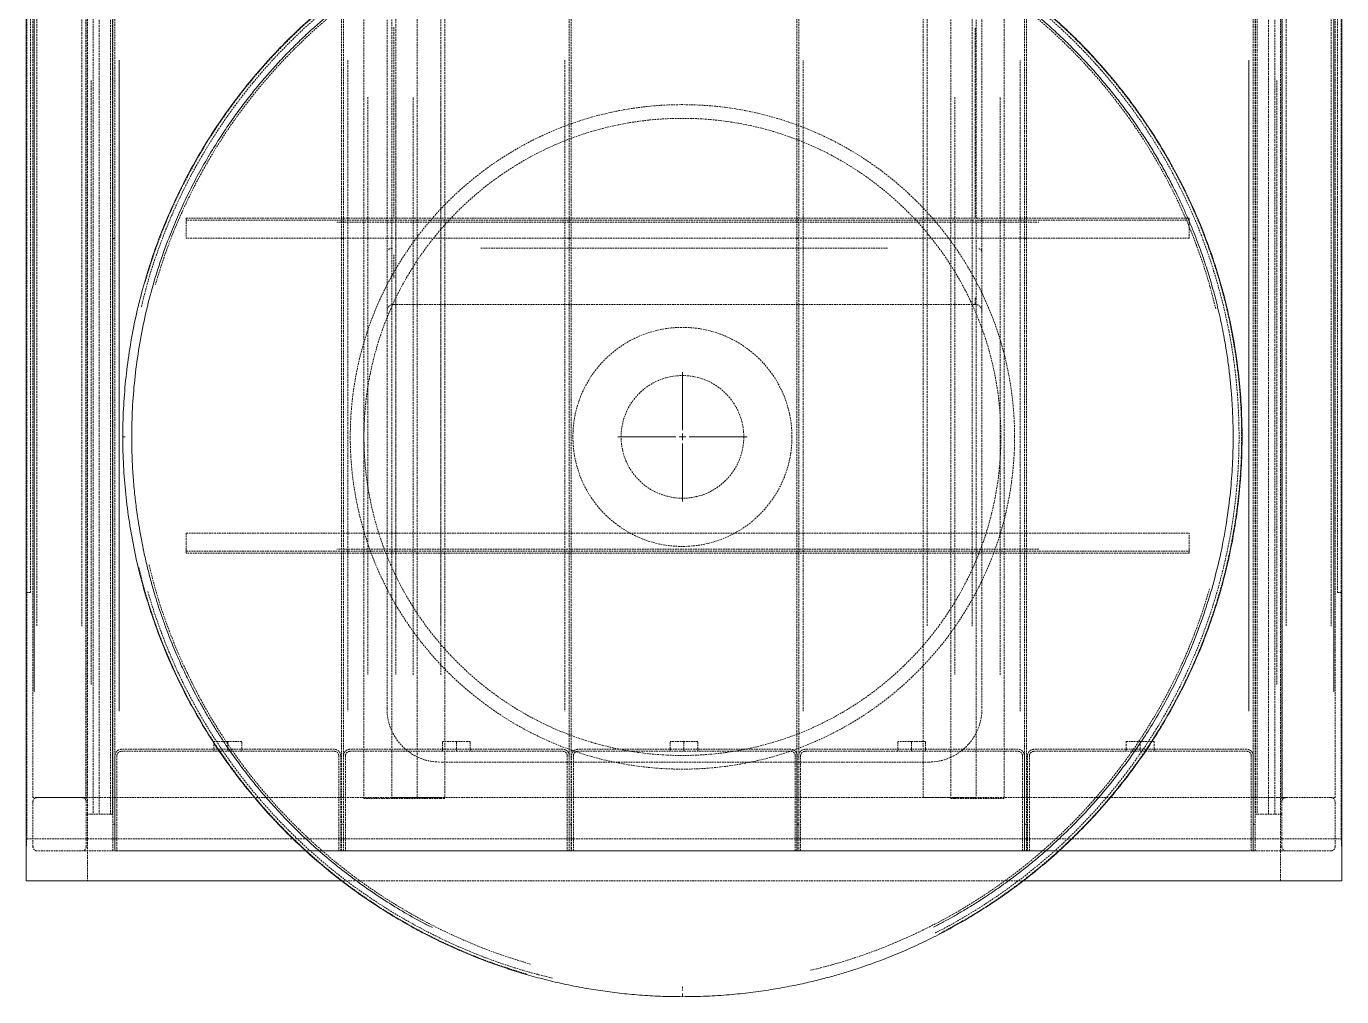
# Model space of a CAD drawing. Header units: millimetres. Extents: x 1242 to 5715, y 197 to 5386.
# Drawn here: x 2871 to 3861, y 197 to 927 of the extents above; entities that cross this region are included whole.
import ezdxf

# ---------------------------------------------------------------- set-up
doc = ezdxf.new("R2010")
doc.units = ezdxf.units.MM
doc.linetypes.add('HIDDEN', pattern=[1.905, 1.27, -0.635])

# ---------------------------------------------------------------- blocks, each defined once
blk = doc.blocks.new('SW_CENTERMARKSYMBOL_21')
at = {"color": 0, "linetype": 'Continuous', "lineweight": 0}
for p, q in [((0, 5), (0, 48.65)), ((-5, 0), (-48.65, 0)), ((0, 0), (-2.5, 0)), ((0, 0), (0, 2.5)), ((0, 0), (0, -2.5)), ((0, 0), (2.5, 0)), ((5, 0), (48.65, 0)), ((0, -5), (0, -48.65))]:
    blk.add_line(p, q, dxfattribs=at)

msp = doc.modelspace()

# ---------------------------------------------------------------- linework, layer by layer
at = {"color": 7, "linetype": 'Continuous', "lineweight": 15}
for p, q in [((2871.48, 284.43), (2871.48, 1231.8)), ((3861.48, 1231.8), (3861.48, 284.43)), ((2877.48, 284.43), (2871.48, 284.43)), ((3108.81, 284.43), (2877.48, 284.43)), ((3855.48, 284.43), (3621.66, 284.43)), ((3861.48, 284.43), (3855.48, 284.43))]:
    msp.add_line(p, q, dxfattribs=at)
at = {"color": 7, "linetype": 'HIDDEN', "lineweight": 0}
for p, q in [((2917.48, 1231.8), (2917.48, 284.43)), ((3815.48, 284.43), (3815.48, 1231.8)), ((2916.38, 1206.62), (2916.38, 347.09)), ((3546.48, 347.09), (3546.48, 1206.62)), ((3586.48, 1206.62), (3586.48, 347.09)), ((3816.58, 347.09), (3816.58, 1206.62)), ((2879.38, 1077.69), (2879.38, 476.02)), ((2913.38, 476.02), (2913.38, 1077.69)), ((3149.49, 1077.69), (3149.49, 476.02)), ((3183.49, 476.02), (3183.49, 1077.69)), ((3549.48, 1077.69), (3549.48, 476.02)), ((3583.48, 476.02), (3583.48, 1077.69)), ((3819.58, 1077.69), (3819.58, 476.02)), ((3853.58, 476.02), (3853.58, 1077.69)), ((2936.58, 307.02), (2936.58, 1007.02)), ((2938.01, 1007.02), (2938.01, 307.02)), ((3108.68, 307.02), (3108.68, 1007.02)), ((3110.12, 307.02), (3110.12, 1007.02)), ((3280.07, 307.02), (3280.07, 1007.02)), ((3281.5, 1007.02), (3281.5, 307.02)), ((3451.46, 307.02), (3451.46, 1007.02)), ((3452.89, 1007.02), (3452.89, 307.02)), ((3622.85, 307.02), (3622.85, 1007.02)), ((3624.28, 307.02), (3624.28, 1007.02)), ((3794.95, 307.02), (3794.95, 1007.02)), ((3796.39, 307.02), (3796.39, 1007.02)), ((2871.87, 316.11), (2871.87, 985.13)), ((2916.48, 344.2), (2916.48, 984.54)), ((2921.89, 984.54), (2921.89, 334.54)), ((2921.89, 984.54), (2921.89, 334.54)), ((2926.42, 334.54), (2926.42, 984.54)), ((2934.93, 334.54), (2934.93, 984.54)), ((2936.36, 334.54), (2936.36, 984.54)), ((3796.51, 984.54), (3796.51, 334.54)), ((3797.94, 984.54), (3797.94, 334.54)), ((3806.5, 334.54), (3806.5, 984.54)), ((3811.05, 334.54), (3811.05, 984.54)), ((3811.05, 334.54), (3811.05, 984.54)), ((3816.48, 344.2), (3816.48, 984.54)), ((3861.09, 985.13), (3861.09, 316.11)), ((2874.69, 967.26), (2874.69, 501.48)), ((2876.38, 347.09), (2876.38, 965.61)), ((3125.57, 346.41), (3125.57, 967.19)), ((3146.49, 346.41), (3146.49, 967.19)), ((3165.57, 967.19), (3165.57, 346.41)), ((3186.49, 967.19), (3186.49, 346.41)), ((3567.4, 346.41), (3567.4, 967.19)), ((3607.4, 967.19), (3607.4, 346.41)), ((3856.58, 965.61), (3856.58, 347.09)), ((3858.27, 967.26), (3858.27, 501.48)), ((3142.97, 757.66), (3142.97, 947.22)), ((3590.71, 947.22), (3590.71, 757.66)), ((3147.97, 926.85), (3147.97, 783.79)), ((3585.71, 783.79), (3585.71, 926.85)), ((2941.35, 412.02), (2941.35, 902.02)), ((2941.35, 902.02), (2941.35, 412.02)), ((3113.46, 902.02), (3113.46, 412.02)), ((3276.73, 902.02), (3276.73, 412.02)), ((3456.24, 412.02), (3456.24, 902.02)), ((3619.51, 412.02), (3619.51, 902.02)), ((3791.61, 412.02), (3791.61, 902.02)), ((3791.61, 902.02), (3791.61, 412.02)), ((2920.21, 432.04), (2920.21, 887.04)), ((3812.74, 432.04), (3812.74, 887.04)), ((3128.57, 874.08), (3128.57, 439.53)), ((3149.49, 874.08), (3149.49, 439.53)), ((3162.57, 439.53), (3162.57, 874.08)), ((3183.49, 439.53), (3183.49, 874.08)), ((3570.4, 874.08), (3570.4, 439.53)), ((3604.4, 439.53), (3604.4, 874.08)), ((2991.9, 782.95), (3746.63, 782.95)), ((2991.9, 782.95), (2991.9, 781.45)), ((3746.63, 781.45), (3746.63, 782.95)), ((3746.63, 781.45), (2991.9, 781.45)), ((2991.9, 779.95), (2991.9, 781.45)), ((2991.9, 779.95), (2991.9, 767.95)), ((3105.11, 779.95), (3633.42, 779.95)), ((3746.63, 781.45), (3746.63, 779.95)), ((3746.63, 767.95), (3746.63, 779.95)), ((2936.58, 767.69), (2938.01, 767.69)), ((3746.63, 767.95), (2991.9, 767.95)), ((3108.68, 767.69), (3110.12, 767.69)), ((3280.07, 767.69), (3281.5, 767.69)), ((3451.46, 767.69), (3452.89, 767.69)), ((3622.85, 767.69), (3624.28, 767.69)), ((3794.95, 767.69), (3796.39, 767.69)), ((3213.63, 760.54), (3520.05, 760.54)), ((3142.97, 413.8), (3142.97, 713.13)), ((3147.97, 718.13), (3585.71, 718.13)), ((3590.71, 713.13), (3590.71, 413.8)), ((2944.51, 618.46), (2946.3, 618.46)), ((2991.9, 546.09), (3746.63, 546.09)), ((2991.9, 546.09), (2991.9, 534.09)), ((3746.63, 534.09), (3746.63, 546.09)), ((2991.9, 534.09), (2991.9, 532.59)), ((2991.9, 532.59), (3746.63, 532.59)), ((2991.9, 532.59), (2991.9, 531.09)), ((3746.63, 531.09), (2991.9, 531.09)), ((3633.42, 534.09), (3105.11, 534.09)), ((3746.63, 532.59), (3746.63, 534.09)), ((3746.63, 531.09), (3746.63, 532.59)), ((2874.69, 501.48), (2871.48, 501.48)), ((3858.27, 501.48), (3861.48, 501.48)), ((3012.74, 381.89), (3012.74, 389.16)), ((3023.18, 389.16), (3012.74, 389.16)), ((3023.18, 381.89), (3023.18, 389.16)), ((3033.63, 389.16), (3023.18, 389.16)), ((3033.63, 381.89), (3033.63, 389.16)), ((3184.71, 381.89), (3184.71, 389.16)), ((3195.15, 389.16), (3184.71, 389.16)), ((3195.15, 381.89), (3195.15, 389.16)), ((3205.6, 389.16), (3195.15, 389.16)), ((3205.6, 381.89), (3205.6, 389.16)), ((3356.04, 381.89), (3356.04, 389.16)), ((3366.48, 389.16), (3356.04, 389.16)), ((3366.48, 381.89), (3366.48, 389.16)), ((3376.93, 389.16), (3366.48, 389.16)), ((3376.93, 381.89), (3376.93, 389.16)), ((3527.37, 381.89), (3527.37, 389.16)), ((3537.81, 389.16), (3527.37, 389.16)), ((3537.81, 381.89), (3537.81, 389.16)), ((3548.26, 389.16), (3537.81, 389.16)), ((3548.26, 381.89), (3548.26, 389.16)), ((3699.34, 389.16), (3699.34, 381.89)), ((3699.34, 389.16), (3709.78, 389.16)), ((3709.78, 389.16), (3709.78, 381.89)), ((3709.78, 389.16), (3720.23, 389.16)), ((3720.23, 389.16), (3720.23, 381.89)), ((2938.23, 307.02), (2938.23, 378.39)), ((2939.67, 378.39), (2939.67, 307.02)), ((3103.35, 383.39), (2943.01, 383.39)), ((2943.01, 381.89), (3103.35, 381.89)), ((3106.7, 378.39), (3106.7, 307.02)), ((3108.13, 307.02), (3108.13, 378.39)), ((3110.2, 307.02), (3110.2, 378.39)), ((3111.63, 378.39), (3111.63, 307.02)), ((3275.32, 383.39), (3114.98, 383.39)), ((3114.98, 381.89), (3275.32, 381.89)), ((3278.66, 378.39), (3278.66, 307.02)), ((3280.1, 307.02), (3280.1, 378.39)), ((3281.8, 378.39), (3281.8, 307.02)), ((3283.23, 307.02), (3283.23, 378.39)), ((3446.92, 383.39), (3286.58, 383.39)), ((3286.58, 381.89), (3446.92, 381.89)), ((3450.26, 307.02), (3450.26, 378.39)), ((3451.7, 378.39), (3451.7, 307.02)), ((3452.8, 378.39), (3452.8, 307.02)), ((3454.24, 378.39), (3454.34, 379)), ((3454.24, 307.02), (3454.24, 378.39)), ((3617.92, 383.39), (3457.58, 383.39)), ((3457.58, 381.89), (3617.92, 381.89)), ((3621.27, 307.02), (3621.27, 378.39)), ((3622.7, 378.39), (3622.7, 307.02)), ((3624.99, 378.39), (3624.99, 307.02)), ((3626.43, 307.02), (3626.43, 378.39)), ((3790.11, 383.39), (3629.77, 383.39)), ((3629.77, 381.89), (3790.11, 381.89)), ((3793.46, 307.02), (3793.46, 378.39)), ((3794.89, 378.39), (3794.89, 307.02)), ((3550.71, 373.8), (3182.97, 373.8)), ((2879.38, 347.09), (2876.38, 347.09)), ((2913.38, 347.09), (2879.38, 347.09)), ((2881.71, 347.02), (2879.45, 347.02)), ((2879.5, 347.02), (2879.6, 347.02)), ((3853.36, 347.02), (2879.61, 347.02)), ((2916.38, 347.09), (2913.38, 347.09)), ((3149.49, 347.09), (3146.49, 347.09)), ((3183.49, 347.09), (3149.49, 347.09)), ((3186.49, 347.09), (3183.49, 347.09)), ((3549.48, 347.09), (3546.48, 347.09)), ((3549.48, 347.09), (3583.48, 347.09)), ((3586.48, 347.09), (3583.48, 347.09)), ((3819.58, 347.09), (3816.58, 347.09)), ((3853.47, 347.02), (3853.37, 347.02)), ((3853.58, 347.09), (3853.51, 347.09)), ((3856.58, 347.09), (3853.58, 347.09)), ((2876.58, 344.77), (2876.48, 343.64)), ((2876.48, 310.02), (2876.48, 344.02)), ((2916.48, 343.9), (2916.32, 344.94)), ((2916.48, 344.02), (2916.48, 310.02)), ((3128.57, 346.41), (3125.57, 346.41)), ((3162.57, 346.41), (3128.57, 346.41)), ((3183.49, 346.41), (3149.49, 346.41)), ((3186.49, 346.41), (3183.49, 346.41)), ((3570.4, 346.41), (3567.4, 346.41)), ((3570.4, 346.41), (3604.4, 346.41)), ((3607.4, 346.41), (3604.4, 346.41)), ((3816.48, 344.02), (3816.48, 310.02)), ((3856.48, 310.02), (3856.48, 344.02)), ((2934.93, 334.54), (2920.21, 334.54)), ((2934.93, 334.54), (2936.36, 334.54)), ((2937.8, 327.02), (2936.79, 327.02)), ((3109.9, 327.02), (3108.9, 327.02)), ((3281.29, 327.02), (3280.29, 327.02)), ((3452.68, 327.02), (3451.68, 327.02)), ((3624.07, 327.02), (3623.06, 327.02)), ((3796.17, 327.02), (3795.17, 327.02)), ((3797.94, 334.54), (3796.51, 334.54)), ((3812.74, 334.54), (3797.94, 334.54)), ((2871.87, 316.11), (3861.09, 316.11)), ((2876.48, 311.05), (2876.53, 309.63)), ((3853.48, 307.02), (2879.48, 307.02)), ((2913.36, 307.02), (2914.49, 307.2)), ((2938.23, 307.02), (2939.67, 307.02)), ((3791.61, 307.02), (2941.35, 307.02)), ((3793.46, 307.02), (3794.89, 307.02)), ((3621.66, 284.43), (3108.81, 284.43)), ((3365.3, 197.67), (3365.3, 199.46))]:
    msp.add_line(p, q, dxfattribs=at)
at = {"color": 8, "linetype": 'Continuous', "lineweight": 15}
for p, q in [((2877.48, 1089.69), (2877.48, 426.54)), ((3855.48, 426.54), (3855.48, 1089.69))]:
    msp.add_line(p, q, dxfattribs=at)
at = {"color": 7, "linetype": 'HIDDEN', "lineweight": 0}
for radius in [249.99, 239.69, 82.42, 46.15]:
    msp.add_circle((3365.3, 618.46), radius, dxfattribs=at)
for centre, radius, start, end in [((3147.36, 754.78), 5.72, 93.33139, 128.38647), ((3587.75, 757.06), 3.09, 21.76349, 76.17931), ((3147.97, 713.13), 5, 90, 180), ((3585.71, 713.13), 5, 360, 90), ((3182.97, 413.8), 40, 180, 270), ((3550.71, 413.8), 40, 270, 0), ((2946.48, 308.49), 75, 174.1704, 180), ((3786.48, 308.49), 75, 0, 5.8296)]:
    msp.add_arc(centre, radius, start, end, dxfattribs=at)
at = {"color": 7, "linetype": 'Continuous', "lineweight": 15}
for points, knots in [([(3365.3, 1039.67), (3359.25, 1039.59), (3347.46, 1039.45), (3330.29, 1038.31), (3314.15, 1036.65), (3299.04, 1034.51), (3285.04, 1032.03), (3272.15, 1029.3), (3260.34, 1026.43), (3249.52, 1023.49), (3239.62, 1020.52), (3230.64, 1017.59), (3222.47, 1014.74), (3214.83, 1011.9), (3207.41, 1008.98), (3197.6, 1004.91), (3185.44, 999.44), (3169.56, 991.57), (3152.43, 982.12), (3134.29, 970.88), (3116.68, 958.69), (3099.72, 945.62), (3083.44, 931.7), (3067.89, 916.98), (3053.1, 901.48), (3039.13, 885.25), (3025.99, 868.33), (3013.74, 850.77), (3002.39, 832.61), (2991.98, 813.89), (2982.53, 794.67), (2974.07, 774.99), (2966.62, 754.91), (2960.21, 734.48), (2954.83, 713.74), (2950.52, 692.77), (2947.28, 671.59), (2945.12, 650.29), (2944.05, 628.9), (2944.06, 607.48), (2945.17, 586.09), (2947.35, 564.78), (2950.62, 543.62), (2954.96, 522.64), (2960.36, 501.92), (2966.8, 481.49), (2974.27, 461.42), (2982.76, 441.76), (2992.23, 422.55), (3002.67, 403.85), (3014.04, 385.7), (3026.32, 368.15), (3038.93, 351.96), (3051.71, 337.06), (3064.54, 323.39), (3077.95, 310.31), (3091.94, 297.84), (3106.45, 286.02), (3121.29, 274.98), (3136.24, 264.85), (3148.46, 257.29), (3157.83, 251.88), (3164.35, 248.27), (3170.81, 244.83), (3177.29, 241.53), (3184.08, 238.22), (3191.53, 234.75), (3199.93, 231.04), (3209.35, 227.15), (3219.9, 223.1), (3231.6, 218.97), (3244.5, 214.87), (3258.55, 210.92), (3273.76, 207.22), (3288.87, 204.16), (3303.7, 201.71), (3318.11, 199.82), (3333.22, 198.4), (3349.03, 197.44), (3359.81, 197.32), (3365.3, 197.26)], [0, 0, 0, 0, 0.01373, 0.026728, 0.038992, 0.050523, 0.061321, 0.071212, 0.080397, 0.088874, 0.096643, 0.103828, 0.110278, 0.116271, 0.122293, 0.128352, 0.140363, 0.15252, 0.168526, 0.184701, 0.20088, 0.21706, 0.23324, 0.24942, 0.2656, 0.28178, 0.297959, 0.314139, 0.330319, 0.346499, 0.362679, 0.378858, 0.395038, 0.411218, 0.427398, 0.443578, 0.459757, 0.475937, 0.492117, 0.508297, 0.524477, 0.540656, 0.556836, 0.573016, 0.589196, 0.605376, 0.621555, 0.637735, 0.653915, 0.670095, 0.686275, 0.702454, 0.718634, 0.732792, 0.74695, 0.761107, 0.775265, 0.789423, 0.803524, 0.817191, 0.830354, 0.836089, 0.841722, 0.847254, 0.852685, 0.858216, 0.864379, 0.871315, 0.879022, 0.887501, 0.896928, 0.907155, 0.918183, 0.930011, 0.942639, 0.953123, 0.964101, 0.975574, 0.98754, 1, 1, 1, 1]), ([(3365.3, 197.26), (3371.36, 197.34), (3383.15, 197.48), (3400.32, 198.62), (3416.46, 200.28), (3431.57, 202.42), (3445.57, 204.9), (3458.46, 207.63), (3470.27, 210.49), (3481.09, 213.44), (3490.99, 216.41), (3499.97, 219.33), (3508.14, 222.19), (3515.78, 225.03), (3523.2, 227.95), (3533.01, 232.02), (3545.17, 237.49), (3561.05, 245.36), (3578.18, 254.81), (3596.32, 266.05), (3613.93, 278.24), (3630.89, 291.31), (3647.17, 305.23), (3662.72, 319.95), (3677.5, 335.45), (3691.48, 351.68), (3704.62, 368.6), (3716.87, 386.16), (3728.22, 404.32), (3738.63, 423.04), (3748.08, 442.26), (3756.54, 461.94), (3763.99, 482.02), (3770.4, 502.45), (3775.78, 523.18), (3780.09, 544.16), (3783.33, 565.33), (3785.49, 586.64), (3786.56, 608.03), (3786.55, 629.45), (3785.44, 650.84), (3783.26, 672.14), (3779.99, 693.31), (3775.65, 714.28), (3770.25, 735.01), (3763.81, 755.43), (3756.33, 775.51), (3747.85, 795.17), (3738.38, 814.38), (3727.94, 833.08), (3716.57, 851.23), (3704.29, 868.78), (3691.68, 884.97), (3678.9, 899.87), (3666.07, 913.54), (3652.66, 926.62), (3638.67, 939.09), (3624.16, 950.91), (3609.32, 961.95), (3594.37, 972.08), (3582.15, 979.64), (3572.78, 985.05), (3566.26, 988.66), (3559.8, 992.1), (3553.32, 995.4), (3546.53, 998.71), (3539.08, 1002.18), (3530.68, 1005.88), (3521.26, 1009.78), (3510.71, 1013.83), (3499.01, 1017.95), (3486.11, 1022.05), (3472.06, 1026.01), (3456.85, 1029.71), (3441.74, 1032.77), (3426.9, 1035.22), (3412.5, 1037.1), (3397.38, 1038.53), (3381.57, 1039.48), (3370.8, 1039.61), (3365.3, 1039.67)], [0, 0, 0, 0, 0.01373, 0.026728, 0.038992, 0.050523, 0.061321, 0.071212, 0.080397, 0.088874, 0.096643, 0.103828, 0.110278, 0.116271, 0.122293, 0.128352, 0.140363, 0.15252, 0.168526, 0.184701, 0.20088, 0.21706, 0.23324, 0.24942, 0.2656, 0.281779, 0.297959, 0.314139, 0.330319, 0.346499, 0.362679, 0.378858, 0.395038, 0.411218, 0.427398, 0.443578, 0.459757, 0.475937, 0.492117, 0.508297, 0.524476, 0.540656, 0.556836, 0.573016, 0.589196, 0.605376, 0.621555, 0.637735, 0.653915, 0.670095, 0.686275, 0.702454, 0.718634, 0.732792, 0.74695, 0.761107, 0.775265, 0.789423, 0.803524, 0.817191, 0.830354, 0.836089, 0.841722, 0.847254, 0.852685, 0.858216, 0.864379, 0.871315, 0.879022, 0.887501, 0.896928, 0.907155, 0.918183, 0.930011, 0.942639, 0.953123, 0.964101, 0.975573, 0.98754, 1, 1, 1, 1])]:
    msp.add_open_spline(points, degree=3, knots=knots, dxfattribs=at)
at = {"color": 7, "linetype": 'HIDDEN', "lineweight": 0}
for points, knots in [([(2958.06, 716.23), (2959.57, 722.32), (2962.94, 736.01), (2969.71, 756.89), (2978.07, 778.86), (2987.68, 800.32), (2998.47, 821.21), (3010.41, 841.46), (3023.47, 861.01), (3037.61, 879.79), (3052.78, 897.75), (3068.93, 914.84), (3086.01, 930.99), (3103.98, 946.16), (3122.76, 960.3), (3142.31, 973.36), (3162.56, 985.3), (3183.45, 996.1), (3204.91, 1005.68), (3226.86, 1014.14), (3241.84, 1018.72), (3249.33, 1021.01)], [0, 0, 0, 0, 0.042553, 0.095745, 0.148936, 0.202128, 0.255319, 0.308511, 0.361702, 0.414894, 0.468085, 0.521277, 0.574468, 0.62766, 0.680851, 0.734043, 0.787234, 0.840426, 0.893617, 0.946809, 1, 1, 1, 1]), ([(3267.08, 1027.62), (3260.96, 1026.11), (3247.21, 1022.72), (3226.23, 1015.92), (3204.15, 1007.52), (3182.59, 997.87), (3161.61, 987.03), (3141.26, 975.03), (3121.62, 961.9), (3102.75, 947.7), (3084.7, 932.46), (3067.54, 916.23), (3051.31, 899.07), (3036.07, 881.02), (3021.87, 862.15), (3008.74, 842.51), (2996.74, 822.16), (2985.9, 801.18), (2976.27, 779.61), (2967.77, 757.56), (2963.17, 742.51), (2960.87, 734.98)], [0, 0, 0, 0, 0.042553, 0.095745, 0.148936, 0.202128, 0.255319, 0.308511, 0.361702, 0.414894, 0.468085, 0.521277, 0.574468, 0.62766, 0.680851, 0.734043, 0.787234, 0.840426, 0.893617, 0.946809, 1, 1, 1, 1]), ([(3268.94, 1019.84), (3262.95, 1018.36), (3249.45, 1015.03), (3228.87, 1008.36), (3207.22, 1000.13), (3186.07, 990.65), (3165.48, 980.02), (3145.52, 968.25), (3126.26, 955.37), (3107.74, 941.44), (3090.04, 926.49), (3073.2, 910.57), (3057.28, 893.73), (3042.33, 876.03), (3028.4, 857.51), (3015.52, 838.25), (3003.75, 818.29), (2993.11, 797.7), (2983.66, 776.55), (2975.33, 754.92), (2970.82, 740.15), (2968.56, 732.77)], [0, 0, 0, 0, 0.042553, 0.095745, 0.148936, 0.202128, 0.255319, 0.308511, 0.361702, 0.414894, 0.468085, 0.521277, 0.574468, 0.62766, 0.680851, 0.734043, 0.787234, 0.840426, 0.893617, 0.946809, 1, 1, 1, 1]), ([(3766.68, 714.82), (3765.2, 720.82), (3761.87, 734.32), (3755.2, 754.9), (3746.97, 776.55), (3737.49, 797.7), (3726.86, 818.29), (3715.09, 838.25), (3702.21, 857.51), (3688.28, 876.03), (3673.33, 893.73), (3657.41, 910.57), (3640.57, 926.49), (3622.87, 941.44), (3604.35, 955.37), (3585.09, 968.25), (3565.13, 980.02), (3544.54, 990.66), (3523.39, 1000.1), (3501.76, 1008.44), (3486.99, 1012.95), (3479.61, 1015.21)], [0, 0, 0, 0, 0.042553, 0.095745, 0.148936, 0.202128, 0.255319, 0.308511, 0.361702, 0.414894, 0.468085, 0.521277, 0.574468, 0.62766, 0.680851, 0.734043, 0.787234, 0.840426, 0.893617, 0.946809, 1, 1, 1, 1]), ([(3555.46, 245.26), (3556.21, 245.62), (3563.35, 249.06), (3576.44, 256.51), (3594.68, 267.68), (3612.37, 279.93), (3629.48, 293.1), (3645.93, 307.18), (3661.66, 322.11), (3676.59, 337.84), (3690.66, 354.29), (3703.84, 371.4), (3716.07, 389.1), (3727.32, 407.3), (3737.55, 425.93), (3746.77, 444.9), (3755.33, 465.03), (3763.06, 486.29), (3769.78, 508.62), (3775.19, 530.94), (3779.3, 553.17), (3782.18, 575.2), (3783.85, 596.94), (3784.4, 618.46), (3783.85, 639.98), (3782.18, 661.73), (3779.3, 683.76), (3775.19, 705.99), (3769.78, 728.31), (3763.06, 750.63), (3755.33, 771.89), (3746.77, 792.03), (3737.55, 811), (3727.32, 829.63), (3716.07, 847.83), (3703.84, 865.53), (3690.66, 882.64), (3676.59, 899.09), (3661.66, 914.82), (3645.93, 929.75), (3629.48, 943.82), (3612.37, 957), (3594.67, 969.22), (3576.49, 980.52), (3563.96, 987.23), (3557.71, 990.58)], [0, 0, 0, 0, 0.002718, 0.025856, 0.049147, 0.072562, 0.096071, 0.119642, 0.143245, 0.166849, 0.19042, 0.213929, 0.237344, 0.260635, 0.283773, 0.30673, 0.32948, 0.355193, 0.380567, 0.405571, 0.430176, 0.454357, 0.478091, 0.501359, 0.524627, 0.548361, 0.572541, 0.597146, 0.62215, 0.647525, 0.673238, 0.695987, 0.718945, 0.742083, 0.765374, 0.788789, 0.812298, 0.835869, 0.859472, 0.883076, 0.906647, 0.930156, 0.953571, 0.976862, 1, 1, 1, 1]), ([(3556.36, 993.43), (3557.11, 993.06), (3564.28, 989.61), (3577.43, 982.12), (3595.76, 970.89), (3613.53, 958.59), (3630.72, 945.36), (3647.25, 931.21), (3663.05, 916.21), (3678.05, 900.41), (3692.19, 883.88), (3705.43, 866.69), (3717.72, 848.91), (3729.02, 830.62), (3739.31, 811.91), (3748.56, 792.85), (3757.16, 772.62), (3764.93, 751.26), (3771.69, 728.83), (3777.12, 706.4), (3781.25, 684.06), (3784.14, 661.93), (3785.82, 640.09), (3786.37, 618.46), (3785.82, 596.84), (3784.14, 575), (3781.25, 552.86), (3777.12, 530.53), (3771.69, 508.1), (3764.93, 485.67), (3757.16, 464.31), (3748.56, 444.08), (3739.31, 425.02), (3729.02, 406.31), (3717.72, 388.02), (3705.43, 370.24), (3692.19, 353.05), (3678.05, 336.52), (3663.05, 320.72), (3647.25, 305.72), (3630.72, 291.58), (3613.53, 278.33), (3595.74, 266.06), (3577.49, 254.71), (3564.89, 247.96), (3558.62, 244.6)], [0, 0, 0, 0, 0.0027178, 0.025856, 0.0491471, 0.0725621, 0.0960707, 0.1196423, 0.1432454, 0.1668485, 0.1904201, 0.2139287, 0.2373437, 0.2606348, 0.283773, 0.3067303, 0.3294802, 0.355193, 0.3805674, 0.4055713, 0.4301763, 0.4543568, 0.4780907, 0.5013589, 0.5246271, 0.548361, 0.5725415, 0.5971465, 0.6221504, 0.6475248, 0.6732376, 0.6959875, 0.7189448, 0.742083, 0.7653741, 0.7887891, 0.8122977, 0.8358693, 0.8594724, 0.8830755, 0.9066471, 0.9301557, 0.9535707, 0.9768618, 1, 1, 1, 1]), ([(3142.97, 713.3), (3142.97, 713.34), (3142.97, 713.45), (3142.97, 714.37), (3142.97, 716.01), (3142.97, 718.33), (3142.97, 721.26), (3142.97, 724.82), (3142.97, 728.98), (3142.97, 733.7), (3142.97, 738.96), (3142.97, 744.72), (3142.97, 750.93), (3142.97, 755.42), (3142.97, 757.66)], [0, 0, 0, 0, 0.040635, 0.127946, 0.215176, 0.302394, 0.389603, 0.476783, 0.563958, 0.651167, 0.73839, 0.825615, 0.912821, 1, 1, 1, 1]), ([(3147.97, 755.51), (3147.97, 755.07), (3147.97, 752.52), (3147.97, 748.24), (3147.97, 742.7), (3147.97, 739.44), (3147.97, 737.8)], [0, 0, 0, 0, 0.063788, 0.375859, 0.687929, 1, 1, 1, 1]), ([(3590.71, 757.66), (3590.71, 757.38), (3590.71, 756.81), (3590.71, 755.97), (3590.71, 755.13), (3590.71, 754.29), (3590.71, 753.47), (3590.71, 752.65), (3590.71, 751.83), (3590.71, 751.02), (3590.71, 750.22), (3590.71, 749.42), (3590.71, 748.63), (3590.71, 747.33), (3590.71, 745.54), (3590.71, 743.3), (3590.71, 741.13), (3590.71, 738.33), (3590.71, 735.01), (3590.71, 731.31), (3590.71, 727.92), (3590.71, 724.86), (3590.71, 722.14), (3590.71, 719.76), (3590.71, 717.73), (3590.71, 716.06), (3590.71, 714.97), (3590.71, 714.28), (3590.71, 713.86), (3590.71, 713.53), (3590.71, 713.33), (3590.71, 713.22), (3590.71, 713.17), (3590.71, 713.13), (3590.71, 713.13), (3590.71, 713.13)], [0, 0, 0, 0, 0.010388, 0.020778, 0.031171, 0.041567, 0.051969, 0.062377, 0.072791, 0.083214, 0.093646, 0.104089, 0.114543, 0.125009, 0.156238, 0.187512, 0.218753, 0.25002, 0.312523, 0.375023, 0.437516, 0.500005, 0.562493, 0.624987, 0.687487, 0.749989, 0.81249, 0.843759, 0.874994, 0.90627, 0.937494, 0.953146, 0.968779, 0.984395, 1, 1, 1, 1]), ([(3585.71, 718.61), (3585.71, 718.84), (3585.71, 719.35), (3585.71, 720.86), (3585.71, 722.4), (3585.71, 723.17)], [0, 0, 0, 0, 0.2913214, 0.6456607, 1, 1, 1, 1]), ([(2956.15, 520.24), (2957.66, 514.12), (2961.05, 500.37), (2967.85, 479.39), (2976.25, 457.31), (2985.9, 435.75), (2996.74, 414.77), (3008.74, 394.42), (3021.87, 374.78), (3036.07, 355.91), (3051.31, 337.86), (3067.54, 320.7), (3084.7, 304.47), (3102.75, 289.23), (3121.62, 275.03), (3141.26, 261.9), (3161.61, 249.9), (3182.59, 239.06), (3204.16, 229.43), (3226.21, 220.93), (3241.26, 216.33), (3248.79, 214.03)], [0, 0, 0, 0, 0.042553, 0.095745, 0.148936, 0.202128, 0.255319, 0.308511, 0.361702, 0.414894, 0.468085, 0.521277, 0.574468, 0.62766, 0.680851, 0.734043, 0.787234, 0.840426, 0.893617, 0.946809, 1, 1, 1, 1]), ([(2963.93, 522.1), (2965.41, 516.11), (2968.74, 502.61), (2975.41, 482.03), (2983.64, 460.38), (2993.12, 439.23), (3003.75, 418.64), (3015.52, 398.68), (3028.4, 379.41), (3042.33, 360.9), (3057.28, 343.2), (3073.2, 326.36), (3090.04, 310.44), (3107.74, 295.49), (3126.26, 281.56), (3145.52, 268.68), (3165.48, 256.91), (3186.07, 246.27), (3207.22, 236.82), (3228.85, 228.49), (3243.62, 223.97), (3251, 221.72)], [0, 0, 0, 0, 0.0425532, 0.0957447, 0.1489362, 0.2021277, 0.2553191, 0.3085106, 0.3617021, 0.4148936, 0.4680851, 0.5212766, 0.5744681, 0.6276596, 0.6808511, 0.7340426, 0.787234, 0.8404255, 0.893617, 0.9468085, 1, 1, 1, 1]), ([(3267.54, 211.22), (3261.45, 212.73), (3247.76, 216.1), (3226.88, 222.87), (3204.91, 231.23), (3183.45, 240.84), (3162.56, 251.63), (3142.31, 263.57), (3122.76, 276.63), (3103.98, 290.77), (3086.01, 305.94), (3068.93, 322.09), (3052.78, 339.17), (3037.61, 357.14), (3023.47, 375.92), (3010.41, 395.47), (2998.47, 415.72), (2987.67, 436.61), (2978.09, 458.07), (2969.63, 480.02), (2965.05, 495), (2962.76, 502.49)], [0, 0, 0, 0, 0.042553, 0.095745, 0.148936, 0.202128, 0.255319, 0.308511, 0.361702, 0.414894, 0.468085, 0.521277, 0.574468, 0.62766, 0.680851, 0.734043, 0.787234, 0.840426, 0.893617, 0.946809, 1, 1, 1, 1]), ([(3461.67, 217.09), (3467.66, 218.57), (3481.16, 221.9), (3501.74, 228.57), (3523.39, 236.8), (3544.54, 246.28), (3565.13, 256.91), (3585.09, 268.68), (3604.35, 281.56), (3622.87, 295.49), (3640.57, 310.44), (3657.41, 326.36), (3673.33, 343.2), (3688.28, 360.9), (3702.21, 379.41), (3715.09, 398.68), (3726.86, 418.64), (3737.5, 439.23), (3746.94, 460.38), (3755.28, 482.01), (3759.79, 496.78), (3762.05, 504.16)], [0, 0, 0, 0, 0.042553, 0.095745, 0.148936, 0.202128, 0.255319, 0.308511, 0.361702, 0.414894, 0.468085, 0.521277, 0.574468, 0.62766, 0.680851, 0.734043, 0.787234, 0.840426, 0.893617, 0.946809, 1, 1, 1, 1]), ([(2943.01, 383.39), (2942.45, 383.39), (2941.84, 383.29), (2940.96, 382.92), (2940.67, 382.77), (2940.12, 382.39), (2939.87, 382.17), (2939.4, 381.69), (2939.19, 381.42), (2938.83, 380.84), (2938.69, 380.54), (2938.34, 379.62), (2938.23, 378.98), (2938.23, 378.39)], [0, 0, 0, 0, 0.25, 0.25, 0.375, 0.375, 0.5, 0.5, 0.625, 0.625, 0.75, 0.75, 1, 1, 1, 1]), ([(2939.67, 378.39), (2939.67, 378.81), (2939.74, 379.25), (2940.06, 380.11), (2940.32, 380.53), (2940.97, 381.21), (2941.37, 381.48), (2942.19, 381.82), (2942.62, 381.89), (2943.01, 381.89)], [0, 0, 0, 0, 0.25, 0.25, 0.5, 0.5, 0.75, 0.75, 1, 1, 1, 1]), ([(3108.13, 378.39), (3108.13, 378.98), (3108.03, 379.62), (3107.68, 380.54), (3107.53, 380.84), (3107.17, 381.42), (3106.97, 381.69), (3106.5, 382.17), (3106.24, 382.39), (3105.7, 382.77), (3105.41, 382.92), (3104.52, 383.29), (3103.92, 383.39), (3103.35, 383.39)], [0, 0, 0, 0, 0.25, 0.25, 0.375, 0.375, 0.5, 0.5, 0.625, 0.625, 0.75, 0.75, 1, 1, 1, 1]), ([(3103.35, 381.89), (3103.75, 381.89), (3104.17, 381.82), (3105, 381.48), (3105.39, 381.21), (3106.05, 380.53), (3106.3, 380.11), (3106.63, 379.25), (3106.7, 378.81), (3106.7, 378.39)], [0, 0, 0, 0, 0.25, 0.25, 0.5, 0.5, 0.75, 0.75, 1, 1, 1, 1]), ([(3114.98, 383.39), (3114.41, 383.39), (3113.81, 383.29), (3112.92, 382.92), (3112.64, 382.77), (3112.09, 382.39), (3111.83, 382.17), (3111.37, 381.69), (3111.16, 381.42), (3110.8, 380.84), (3110.65, 380.54), (3110.3, 379.62), (3110.2, 378.98), (3110.2, 378.39)], [0, 0, 0, 0, 0.25, 0.25, 0.375, 0.375, 0.5, 0.5, 0.625, 0.625, 0.75, 0.75, 1, 1, 1, 1]), ([(3111.63, 378.39), (3111.63, 378.81), (3111.7, 379.25), (3112.03, 380.11), (3112.29, 380.53), (3112.94, 381.21), (3113.33, 381.48), (3114.16, 381.82), (3114.58, 381.89), (3114.98, 381.89)], [0, 0, 0, 0, 0.25, 0.25, 0.5, 0.5, 0.75, 0.75, 1, 1, 1, 1]), ([(3280.1, 378.39), (3280.1, 378.98), (3279.99, 379.62), (3279.65, 380.54), (3279.5, 380.84), (3279.14, 381.42), (3278.93, 381.69), (3278.47, 382.17), (3278.21, 382.39), (3277.66, 382.77), (3277.37, 382.92), (3276.49, 383.29), (3275.88, 383.39), (3275.32, 383.39)], [0, 0, 0, 0, 0.25, 0.25, 0.375, 0.375, 0.5, 0.5, 0.625, 0.625, 0.75, 0.75, 1, 1, 1, 1]), ([(3275.32, 381.89), (3275.71, 381.89), (3276.14, 381.82), (3276.96, 381.48), (3277.36, 381.21), (3278.01, 380.53), (3278.27, 380.11), (3278.59, 379.25), (3278.66, 378.81), (3278.66, 378.39)], [0, 0, 0, 0, 0.25, 0.25, 0.5, 0.5, 0.75, 0.75, 1, 1, 1, 1]), ([(3286.58, 383.39), (3286.01, 383.39), (3285.41, 383.29), (3284.52, 382.92), (3284.24, 382.77), (3283.69, 382.39), (3283.43, 382.17), (3282.97, 381.69), (3282.76, 381.42), (3282.4, 380.84), (3282.25, 380.54), (3281.9, 379.62), (3281.8, 378.98), (3281.8, 378.39)], [0, 0, 0, 0, 0.25, 0.25, 0.375, 0.375, 0.5, 0.5, 0.625, 0.625, 0.75, 0.75, 1, 1, 1, 1]), ([(3283.23, 378.39), (3283.23, 378.81), (3283.3, 379.25), (3283.63, 380.11), (3283.89, 380.53), (3284.54, 381.21), (3284.93, 381.48), (3285.76, 381.82), (3286.18, 381.89), (3286.58, 381.89)], [0, 0, 0, 0, 0.25, 0.25, 0.5, 0.5, 0.75, 0.75, 1, 1, 1, 1]), ([(3451.7, 378.39), (3451.7, 378.98), (3451.6, 379.62), (3451.25, 380.54), (3451.1, 380.84), (3450.74, 381.42), (3450.53, 381.69), (3450.07, 382.17), (3449.81, 382.39), (3449.26, 382.77), (3448.97, 382.92), (3448.09, 383.29), (3447.48, 383.39), (3446.92, 383.39)], [0, 0, 0, 0, 0.25, 0.25, 0.375, 0.375, 0.5, 0.5, 0.625, 0.625, 0.75, 0.75, 1, 1, 1, 1]), ([(3446.92, 381.89), (3447.32, 381.89), (3447.74, 381.82), (3448.56, 381.48), (3448.96, 381.21), (3449.61, 380.53), (3449.87, 380.11), (3450.19, 379.25), (3450.26, 378.81), (3450.26, 378.39)], [0, 0, 0, 0, 0.25, 0.25, 0.5, 0.5, 0.75, 0.75, 1, 1, 1, 1]), ([(3457.58, 383.39), (3457.02, 383.39), (3456.41, 383.29), (3455.53, 382.92), (3455.24, 382.77), (3454.69, 382.39), (3454.44, 382.17), (3453.97, 381.69), (3453.76, 381.42), (3453.4, 380.84), (3453.26, 380.54), (3452.91, 379.62), (3452.8, 378.98), (3452.8, 378.39)], [0, 0, 0, 0, 0.25, 0.25, 0.375, 0.375, 0.5, 0.5, 0.625, 0.625, 0.75, 0.75, 1, 1, 1, 1]), ([(3454.24, 378.39), (3454.24, 378.81), (3454.31, 379.25), (3454.63, 380.11), (3454.89, 380.53), (3455.54, 381.21), (3455.94, 381.48), (3456.76, 381.82), (3457.19, 381.89), (3457.58, 381.89)], [0, 0, 0, 0, 0.25, 0.25, 0.5, 0.5, 0.75, 0.75, 1, 1, 1, 1]), ([(3622.7, 378.39), (3622.7, 378.98), (3622.6, 379.62), (3622.25, 380.54), (3622.1, 380.84), (3621.74, 381.42), (3621.54, 381.69), (3621.07, 382.17), (3620.81, 382.39), (3620.27, 382.77), (3619.98, 382.92), (3619.1, 383.29), (3618.49, 383.39), (3617.92, 383.39)], [0, 0, 0, 0, 0.25, 0.25, 0.375, 0.375, 0.5, 0.5, 0.625, 0.625, 0.75, 0.75, 1, 1, 1, 1]), ([(3617.92, 381.89), (3618.32, 381.89), (3618.74, 381.82), (3619.57, 381.48), (3619.96, 381.21), (3620.62, 380.53), (3620.87, 380.11), (3621.2, 379.25), (3621.27, 378.81), (3621.27, 378.39)], [0, 0, 0, 0, 0.25, 0.25, 0.5, 0.5, 0.75, 0.75, 1, 1, 1, 1]), ([(3629.77, 383.39), (3629.21, 383.39), (3628.6, 383.29), (3627.72, 382.92), (3627.43, 382.77), (3626.88, 382.39), (3626.63, 382.17), (3626.16, 381.69), (3625.95, 381.42), (3625.59, 380.84), (3625.45, 380.54), (3625.1, 379.62), (3624.99, 378.98), (3624.99, 378.39)], [0, 0, 0, 0, 0.25, 0.25, 0.375, 0.375, 0.5, 0.5, 0.625, 0.625, 0.75, 0.75, 1, 1, 1, 1]), ([(3626.43, 378.39), (3626.43, 378.81), (3626.5, 379.25), (3626.82, 380.11), (3627.08, 380.53), (3627.73, 381.21), (3628.13, 381.48), (3628.95, 381.82), (3629.38, 381.89), (3629.77, 381.89)], [0, 0, 0, 0, 0.25, 0.25, 0.5, 0.5, 0.75, 0.75, 1, 1, 1, 1]), ([(3794.89, 378.39), (3794.89, 378.98), (3794.79, 379.62), (3794.44, 380.54), (3794.29, 380.84), (3793.93, 381.42), (3793.73, 381.69), (3793.26, 382.17), (3793, 382.39), (3792.46, 382.77), (3792.17, 382.92), (3791.28, 383.29), (3790.68, 383.39), (3790.11, 383.39)], [0, 0, 0, 0, 0.25, 0.25, 0.375, 0.375, 0.5, 0.5, 0.625, 0.625, 0.75, 0.75, 1, 1, 1, 1]), ([(3790.11, 381.89), (3790.51, 381.89), (3790.93, 381.82), (3791.76, 381.48), (3792.15, 381.21), (3792.81, 380.53), (3793.06, 380.11), (3793.39, 379.25), (3793.46, 378.81), (3793.46, 378.39)], [0, 0, 0, 0, 0.25, 0.25, 0.5, 0.5, 0.75, 0.75, 1, 1, 1, 1]), ([(2876.48, 344.02), (2876.48, 344.07), (2876.48, 344.16), (2876.49, 344.3), (2876.51, 344.45), (2876.53, 344.59), (2876.58, 344.79), (2876.66, 345.06), (2876.83, 345.45), (2877.11, 345.9), (2877.53, 346.32), (2877.99, 346.65), (2878.4, 346.83), (2878.73, 346.93), (2878.98, 346.98), (2879.23, 347.02), (2879.4, 347.02), (2879.48, 347.02)], [0, 0, 0, 0, 0.024499, 0.04924, 0.074247, 0.099543, 0.125149, 0.186007, 0.250202, 0.365957, 0.499979, 0.624941, 0.749917, 0.812815, 0.874961, 0.937589, 1, 1, 1, 1]), ([(2913.48, 347.02), (2913.53, 347.02), (2913.64, 347.02), (2913.81, 347.01), (2914.01, 346.98), (2914.24, 346.93), (2914.58, 346.82), (2914.99, 346.64), (2915.45, 346.31), (2915.85, 345.9), (2916.14, 345.45), (2916.31, 345.06), (2916.39, 344.76), (2916.45, 344.49), (2916.48, 344.26), (2916.48, 344.1), (2916.48, 344.02)], [0, 0, 0, 0, 0.037055, 0.078706, 0.125053, 0.187198, 0.250099, 0.387029, 0.500046, 0.634064, 0.749831, 0.814019, 0.874888, 0.917375, 0.959044, 1, 1, 1, 1]), ([(3819.48, 347.02), (3819.43, 347.02), (3819.33, 347.02), (3819.16, 347.01), (3818.96, 346.98), (3818.73, 346.93), (3818.38, 346.82), (3817.98, 346.64), (3817.51, 346.31), (3817.12, 345.9), (3816.83, 345.45), (3816.66, 345.06), (3816.57, 344.76), (3816.52, 344.49), (3816.49, 344.26), (3816.48, 344.1), (3816.48, 344.02)], [0, 0, 0, 0, 0.037055, 0.078706, 0.125053, 0.187198, 0.250099, 0.387029, 0.500046, 0.634064, 0.749831, 0.814019, 0.874888, 0.917375, 0.959044, 1, 1, 1, 1]), ([(3856.48, 344.02), (3856.48, 344.07), (3856.48, 344.16), (3856.47, 344.3), (3856.45, 344.45), (3856.43, 344.59), (3856.39, 344.79), (3856.31, 345.06), (3856.14, 345.45), (3855.85, 345.9), (3855.44, 346.32), (3854.97, 346.65), (3854.57, 346.83), (3854.24, 346.93), (3853.99, 346.98), (3853.73, 347.02), (3853.57, 347.02), (3853.48, 347.02)], [0, 0, 0, 0, 0.024499, 0.04924, 0.074247, 0.099543, 0.125149, 0.186007, 0.250202, 0.365957, 0.499979, 0.624941, 0.749917, 0.812815, 0.874961, 0.937589, 1, 1, 1, 1]), ([(2920.21, 334.54), (2919.77, 334.54), (2919.29, 334.54), (2918.38, 334.54), (2917.94, 334.54), (2917.21, 334.54), (2916.92, 334.54), (2916.56, 334.54), (2916.48, 334.54), (2916.48, 334.54)], [0, 0, 0, 0, 0.25, 0.25, 0.5, 0.5, 0.75, 0.75, 1, 1, 1, 1]), ([(3816.48, 334.54), (3816.48, 334.54), (3816.4, 334.54), (3816.04, 334.54), (3815.75, 334.54), (3815.02, 334.54), (3814.58, 334.54), (3813.66, 334.54), (3813.18, 334.54), (3812.74, 334.54)], [0, 0, 0, 0, 0.25, 0.25, 0.5, 0.5, 0.75, 0.75, 1, 1, 1, 1]), ([(2879.48, 307.02), (2879.43, 307.02), (2879.33, 307.02), (2879.16, 307.04), (2878.96, 307.07), (2878.73, 307.12), (2878.38, 307.22), (2877.98, 307.41), (2877.51, 307.74), (2877.11, 308.15), (2876.83, 308.59), (2876.66, 308.99), (2876.57, 309.28), (2876.52, 309.55), (2876.49, 309.79), (2876.48, 309.94), (2876.48, 310.02)], [0, 0, 0, 0, 0.037055, 0.078706, 0.125053, 0.187198, 0.250099, 0.387029, 0.500046, 0.634064, 0.749831, 0.814019, 0.874888, 0.917375, 0.959044, 1, 1, 1, 1]), ([(2916.48, 310.02), (2916.48, 309.98), (2916.48, 309.88), (2916.47, 309.74), (2916.45, 309.6), (2916.43, 309.46), (2916.39, 309.25), (2916.31, 308.99), (2916.14, 308.59), (2915.85, 308.15), (2915.44, 307.72), (2914.97, 307.4), (2914.57, 307.22), (2914.24, 307.11), (2913.99, 307.06), (2913.74, 307.03), (2913.57, 307.02), (2913.48, 307.02)], [0, 0, 0, 0, 0.024499, 0.04924, 0.074247, 0.099543, 0.125149, 0.186007, 0.250202, 0.365957, 0.499979, 0.624941, 0.749917, 0.812815, 0.874961, 0.937589, 1, 1, 1, 1]), ([(3816.48, 310.02), (3816.48, 309.98), (3816.48, 309.88), (3816.49, 309.74), (3816.51, 309.6), (3816.53, 309.46), (3816.58, 309.25), (3816.66, 308.99), (3816.83, 308.59), (3817.12, 308.15), (3817.53, 307.72), (3817.99, 307.4), (3818.4, 307.22), (3818.73, 307.11), (3818.98, 307.06), (3819.23, 307.03), (3819.4, 307.02), (3819.48, 307.02)], [0, 0, 0, 0, 0.024499, 0.04924, 0.074247, 0.099543, 0.125149, 0.186007, 0.250202, 0.365957, 0.499979, 0.624941, 0.749917, 0.812815, 0.874961, 0.937589, 1, 1, 1, 1]), ([(3853.48, 307.02), (3853.53, 307.02), (3853.64, 307.02), (3853.81, 307.04), (3854.01, 307.07), (3854.24, 307.12), (3854.58, 307.22), (3854.99, 307.41), (3855.45, 307.74), (3855.85, 308.15), (3856.14, 308.59), (3856.31, 308.99), (3856.39, 309.28), (3856.45, 309.55), (3856.48, 309.79), (3856.48, 309.94), (3856.48, 310.02)], [0, 0, 0, 0, 0.037055, 0.078706, 0.125053, 0.187198, 0.250099, 0.387029, 0.500046, 0.634064, 0.749831, 0.814019, 0.874888, 0.917375, 0.959044, 1, 1, 1, 1]), ([(3365.3, 204.69), (3365.3, 204.34), (3365.3, 203.3), (3365.3, 202.42), (3365.3, 201.84)], [0, 0, 0, 0, 0.340769, 1, 1, 1, 1]), ([(3365.3, 197.58), (3365.3, 197.45), (3365.3, 197.23), (3365.3, 197.28), (3365.3, 197.3)], [0, 0, 0, 0, 0.59602, 1, 1, 1, 1])]:
    msp.add_open_spline(points, degree=3, knots=knots, dxfattribs=at)
at = {"color": 8, "linetype": 'Continuous', "lineweight": 15}
for points, knots in [([(3177.17, 249.24), (3174.7, 250.48), (3167.03, 254.34), (3154.45, 261.52), (3139.15, 270.97), (3124.53, 280.95), (3110.61, 291.34), (3097.45, 302.01), (3084.61, 313.35), (3074.57, 322.98), (3065.1, 332.61), (3056.76, 341.58), (3047.65, 352.13), (3039.93, 361.63), (3032.61, 371.18), (3025.36, 381.22), (3018.96, 390.7), (3013.59, 399.12), (3009.24, 406.26), (3005.06, 413.44), (3001.06, 420.64), (2997.35, 427.63), (2994.05, 434.15), (2991.11, 440.2), (2988.27, 446.28), (2985.41, 452.69), (2982.53, 459.45), (2979.4, 467.16), (2976.24, 475.47), (2973.15, 484.2), (2970.41, 492.5), (2967.68, 501.37), (2964.97, 510.95), (2962.32, 521.36), (2959.93, 531.89), (2957.87, 542.18), (2955.93, 553.31), (2954.22, 565.03), (2952.74, 578.06), (2951.66, 591.22), (2950.98, 604.79), (2950.72, 621.02), (2951.2, 639.91), (2952.89, 661.64), (2955.78, 683.61), (2959.9, 705.66), (2965.25, 727.64), (2971.86, 749.48), (2978.91, 768.86), (2985.96, 785.7), (2992.69, 800.22), (3000.11, 814.71), (3008.25, 829.15), (3016.39, 842.33), (3024.3, 854.17), (3031.82, 864.7), (3039.55, 874.83), (3047.4, 884.5), (3055.41, 893.79), (3063.65, 902.79), (3072.18, 911.57), (3080.97, 920.11), (3090.01, 928.38), (3099.13, 936.25), (3108.17, 943.6), (3117.54, 950.8), (3127.57, 958.06), (3136.49, 964.1), (3143.72, 968.75), (3148.99, 972.03), (3154.32, 975.23), (3159.69, 978.36), (3165.11, 981.4), (3170.58, 984.37), (3174.28, 986.29), (3176.13, 987.25)], [0, 0, 0, 0, 0.0091165, 0.0282821, 0.047709, 0.0683876, 0.0865895, 0.1049589, 0.1241945, 0.1430279, 0.1507923, 0.1686896, 0.1833976, 0.1967128, 0.2090517, 0.223024, 0.2375346, 0.2467376, 0.2559387, 0.2650806, 0.2740931, 0.2831058, 0.2911417, 0.2982046, 0.3052679, 0.3132302, 0.3213577, 0.3294824, 0.3406565, 0.3506355, 0.3600238, 0.3694451, 0.3812362, 0.3928168, 0.4048311, 0.4168423, 0.4273823, 0.4420744, 0.4558632, 0.4706018, 0.4855804, 0.5006238, 0.5240805, 0.5478371, 0.5724231, 0.5970674, 0.6217461, 0.6469152, 0.6722396, 0.6896662, 0.7070754, 0.7249659, 0.7433213, 0.7616837, 0.775999, 0.7902533, 0.8043011, 0.8179848, 0.8313013, 0.8447297, 0.8581845, 0.8716399, 0.8851027, 0.8985606, 0.911355, 0.923483, 0.9375076, 0.9521616, 0.9589844, 0.9658087, 0.972636, 0.9794613, 0.9862857, 0.9931114, 1, 1, 1, 1]), ([(3553.45, 987.73), (3555.27, 986.81), (3560.82, 984), (3570.01, 978.92), (3581.03, 972.46), (3590.55, 966.44), (3598.58, 961.09), (3605.12, 956.55), (3611.4, 951.99), (3617.45, 947.44), (3623.5, 942.72), (3630.99, 936.64), (3639.71, 929.19), (3649.29, 920.45), (3657.09, 912.88), (3665.67, 904.15), (3674.07, 895.1), (3683.17, 884.54), (3690.74, 875.22), (3698, 865.75), (3705.25, 855.7), (3712.18, 845.44), (3718.53, 835.4), (3724.23, 825.82), (3729.64, 816.17), (3734.5, 806.92), (3738.89, 798.05), (3742.85, 789.57), (3746.62, 781), (3751.02, 770.33), (3755.61, 758.17), (3760.22, 744.53), (3764.37, 730.76), (3768.22, 716.1), (3771.64, 700.7), (3774.22, 686.54), (3776.07, 674.12), (3777.4, 663.2), (3778.44, 652.38), (3779.2, 641.23), (3779.67, 629.87), (3779.87, 615.15), (3779.42, 597.54), (3777.83, 576.6), (3775.05, 554.62), (3770.89, 532.03), (3765.35, 509.29), (3758.75, 487.45), (3751.68, 468.03), (3744.59, 451.09), (3737.81, 436.48), (3730.37, 421.99), (3722.28, 407.64), (3713.36, 393.2), (3703.69, 378.91), (3693.2, 364.75), (3682.12, 351.03), (3670.51, 337.86), (3659.61, 326.49), (3649.64, 316.82), (3640.6, 308.55), (3631.48, 300.68), (3622.44, 293.33), (3613.07, 286.13), (3603.04, 278.87), (3593.22, 272.22), (3584.15, 266.44), (3576.38, 261.73), (3568.94, 257.44), (3561.73, 253.45), (3556.88, 250.93), (3554.38, 249.63)], [0, 0, 0, 0, 0.00673, 0.020503, 0.034598, 0.048798, 0.057605, 0.066413, 0.075019, 0.08319, 0.091359, 0.10029, 0.11499, 0.129132, 0.143027, 0.15079, 0.169479, 0.183704, 0.196705, 0.209042, 0.223014, 0.237524, 0.249847, 0.262169, 0.274238, 0.286308, 0.29659, 0.306866, 0.317142, 0.327422, 0.344922, 0.35993, 0.374856, 0.392322, 0.409864, 0.426829, 0.439734, 0.451228, 0.463099, 0.475534, 0.488041, 0.500576, 0.52403, 0.54605, 0.569772, 0.597009, 0.621684, 0.64685, 0.672171, 0.689762, 0.707337, 0.725227, 0.743417, 0.761613, 0.781155, 0.800256, 0.819651, 0.839253, 0.85809, 0.871543, 0.885005, 0.898461, 0.911249, 0.923367, 0.937394, 0.952055, 0.962446, 0.972842, 0.981988, 0.990743, 1, 1, 1, 1]), ([(3365.3, 197.42), (3365.3, 197.5), (3365.3, 197.71), (3365.3, 198.48), (3365.3, 199.3), (3365.3, 199.71)], [0, 0, 0, 0, 0.265402, 0.632702, 1, 1, 1, 1])]:
    msp.add_open_spline(points, degree=3, knots=knots, dxfattribs=at)
at = {"color": 7, "linetype": 'HIDDEN', "lineweight": 0}
msp.add_open_spline([(3457, 381.84), (3457.2, 381.88), (3457.39, 381.89), (3457.58, 381.89)], degree=3, dxfattribs=at)

# ---------------------------------------------------------------- block references
at = {"color": 7, "linetype": 'Continuous', "lineweight": 0}
msp.add_blockref('SW_CENTERMARKSYMBOL_21', (3365.3, 618.46), dxfattribs=at)

doc.saveas('drawing.dxf')
